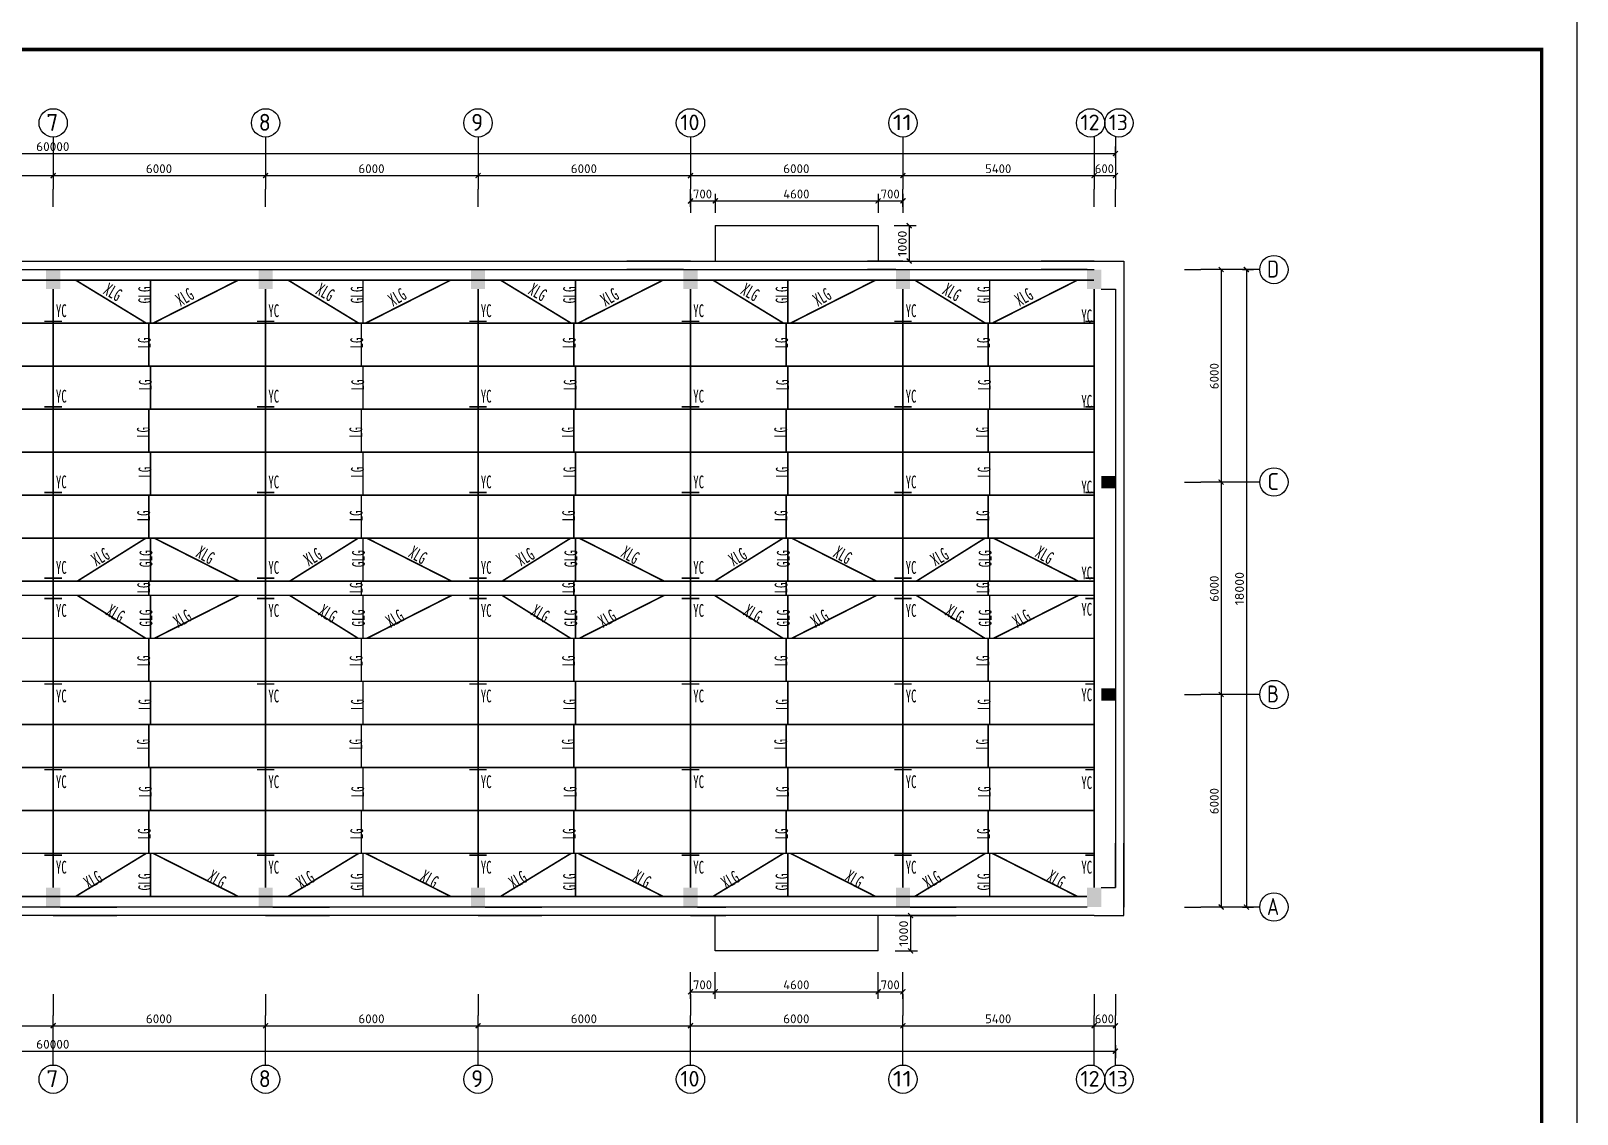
# Model space of a CAD drawing. Header units: millimetres. Extents: x 1442233 to 1526333, y -21810 to 275190.
# Drawn here: x 1482665 to 1526333, y 125331 to 155915 of the extents above; entities that cross this region are included whole.
import ezdxf
from ezdxf.enums import TextEntityAlignment as Align

# ---------------------------------------------------------------- set-up
doc = ezdxf.new("R2010")
doc.units = ezdxf.units.MM
doc.header["$LTSCALE"] = 1500
doc.linetypes.add('2', pattern=[37.999999, 29.999999, -3, 2, -3])
for name, color, linetype in [('1', 7, 'Continuous'), ('PUB_TITLE', 4, 'Continuous'), ('中文', 2, 'Continuous'), ('墙线__粗线', 7, 'Continuous'), ('尺寸线及数字', 253, 'Continuous'), ('层10104', 2, 'Continuous'), ('层411', 253, 'Continuous'), ('轴线__尺寸数字', 94, 'Continuous'), ('轴线__点划线', 94, '2'), ('轴线__轴线号和轴圈', 94, 'Continuous')]:
    doc.layers.add(name, color=color, linetype=linetype)
doc.styles.add('HZ', font='', dxfattribs={"width": 0.7, "height": 5})
doc.styles.get("Standard").update_dxf_attribs({"font": 'TSSDENG', "width": 0.75, "bigfont": 'TSSDCHN'})
doc.styles.get('HZ').set_extended_font_data('SimSun')

# ---------------------------------------------------------------- blocks, each defined once
blk = doc.blocks.new('1234')
at = {"layer": 'PUB_TITLE'}
blk.add_lwpolyline([(1825234, 779394), (1909334, 779394), (1909334, 838794), (1825234, 838794)], close=True, dxfattribs=at)
at = {"layer": 'PUB_TITLE', "const_width": 100}
blk.add_lwpolyline([(1827734, 780394), (1908334, 780394), (1908334, 837794), (1827734, 837794)], close=True, dxfattribs=at)

msp = doc.modelspace()

# ---------------------------------------------------------------- linework, layer by layer
at = {"layer": '中文'}
for p, q in [((1501993, 150417), (1501993, 149417)), ((1506593, 150417), (1506593, 149417)), ((1501993, 129937), (1501993, 130937)), ((1506593, 129937), (1506593, 130937))]:
    msp.add_line(p, q, dxfattribs=at)
at = {"layer": '墙线__粗线'}
for p, q in [((1501993, 150417), (1506593, 150417)), ((1453893, 149417), (1512693, 149417)), ((1501293, 149417), (1499493, 149417)), ((1501293, 149417), (1502293, 149417)), ((1507293, 149417), (1506293, 149417)), ((1507293, 149417), (1508793, 149417)), ((1512693, 149417), (1511193, 149417)), ((1512693, 149417), (1513533, 149417)), ((1513533, 149417), (1513533, 131177)), ((1454093, 149177), (1512693, 149177)), ((1501093, 149177), (1499493, 149177)), ((1501493, 149177), (1502293, 149177)), ((1507093, 149177), (1506293, 149177)), ((1507493, 149177), (1508793, 149177)), ((1512493, 149177), (1511193, 149177)), ((1512893, 148627), (1513293, 148627)), ((1513293, 148627), (1513293, 131727)), ((1513293, 131727), (1513293, 132977)), ((1513533, 130937), (1513533, 132977)), ((1512893, 131727), (1513293, 131727)), ((1512493, 131177), (1453893, 131177)), ((1483093, 131177), (1481493, 131177)), ((1483493, 131177), (1485093, 131177)), ((1489093, 131177), (1487493, 131177)), ((1489493, 131177), (1491093, 131177)), ((1495093, 131177), (1493493, 131177)), ((1495493, 131177), (1497093, 131177)), ((1501093, 131177), (1499493, 131177)), ((1501493, 131177), (1502293, 131177)), ((1507093, 131177), (1506293, 131177)), ((1507493, 131177), (1508793, 131177)), ((1512693, 130937), (1453893, 130937)), ((1483293, 130937), (1481493, 130937)), ((1483293, 130937), (1485093, 130937)), ((1489293, 130937), (1487493, 130937)), ((1489293, 130937), (1491093, 130937)), ((1495293, 130937), (1493493, 130937)), ((1495293, 130937), (1497093, 130937)), ((1501293, 130937), (1499493, 130937)), ((1501293, 130937), (1502293, 130937)), ((1507293, 130937), (1506293, 130937)), ((1507293, 130937), (1508793, 130937)), ((1512693, 130937), (1513533, 130937)), ((1506593, 129937), (1501993, 129937))]:
    msp.add_line(p, q, dxfattribs=at)
at = {"layer": '尺寸线及数字'}
for p, q in [((1501293, 151314), (1501293, 150780)), ((1501293, 151114), (1501993, 151114)), ((1501993, 151314), (1501993, 150780)), ((1501993, 151314), (1501993, 150780)), ((1501993, 151114), (1506593, 151114)), ((1501993, 151114), (1506593, 151114)), ((1506593, 151314), (1506593, 150780)), ((1506593, 151114), (1507293, 151114)), ((1507293, 151314), (1507293, 150780)), ((1507041, 150417), (1507669, 150417)), ((1507469, 150417), (1507469, 149417)), ((1507041, 149417), (1507669, 149417)), ((1516879, 149177), (1517194, 149177)), ((1516994, 149177), (1516994, 131177)), ((1516879, 131177), (1517194, 131177)), ((1507075, 130937), (1507708, 130937)), ((1507508, 130937), (1507508, 129937)), ((1507075, 129937), (1507708, 129937)), ((1501293, 128585), (1501293, 129338)), ((1501993, 128585), (1501993, 129338)), ((1506593, 128585), (1506593, 129338)), ((1507293, 128585), (1507293, 129338)), ((1501293, 128785), (1501993, 128785)), ((1501993, 128785), (1506593, 128785)), ((1506593, 128785), (1507293, 128785))]:
    msp.add_line(p, q, dxfattribs=at)
at = {"layer": '尺寸线及数字', "const_width": 36}
for points in [[(1501223, 151044), (1501364, 151185)], [(1501923, 151044), (1502064, 151185)], [(1501923, 151044), (1502064, 151185)], [(1506523, 151044), (1506664, 151185)], [(1507223, 151044), (1507364, 151185)], [(1507540, 150347), (1507398, 150488)], [(1507540, 149347), (1507398, 149488)], [(1517064, 149107), (1516923, 149248)], [(1507579, 130867), (1507438, 131008)], [(1517064, 131107), (1516923, 131248)], [(1507579, 129867), (1507438, 130008)], [(1501223, 128714), (1501364, 128856)], [(1501923, 128714), (1502064, 128856)], [(1506523, 128714), (1506664, 128856)], [(1507223, 128714), (1507364, 128856)]]:
    msp.add_lwpolyline(points, dxfattribs=at)
at = {"layer": '层10104', "const_width": 45}
for points in [[(1454093, 148877), (1512693, 148877)], [(1483293, 148627), (1483293, 131727)], [(1483930, 148877), (1485921, 147663)], [(1486043, 148877), (1486043, 147663)], [(1486117, 147663), (1488517, 148877)], [(1489293, 148627), (1489293, 131727)], [(1489930, 148877), (1491921, 147663)], [(1492043, 148877), (1492043, 147663)], [(1492117, 147663), (1494517, 148877)], [(1495293, 148627), (1495293, 131727)], [(1495930, 148877), (1497921, 147663)], [(1498043, 148877), (1498043, 147663)], [(1498117, 147663), (1500517, 148877)], [(1501293, 148627), (1501293, 131727)], [(1501930, 148877), (1503921, 147663)], [(1504043, 148877), (1504043, 147663)], [(1504117, 147663), (1506517, 148877)], [(1507293, 148627), (1507293, 131727)], [(1507630, 148877), (1509621, 147663)], [(1509743, 148877), (1509743, 147663)], [(1509817, 147663), (1512217, 148877)], [(1512693, 148627), (1512693, 131727)], [(1453893, 147663), (1512693, 147663)], [(1483293, 147715), (1483047, 147715)], [(1483293, 147715), (1483540, 147715)], [(1485997, 147663), (1485997, 146449)], [(1489293, 147715), (1489047, 147715)], [(1489293, 147715), (1489540, 147715)], [(1491997, 147663), (1491997, 146449)], [(1495293, 147715), (1495047, 147715)], [(1495293, 147715), (1495540, 147715)], [(1497997, 147663), (1497997, 146449)], [(1501293, 147715), (1501047, 147715)], [(1501293, 147715), (1501540, 147715)], [(1503997, 147663), (1503997, 146449)], [(1507293, 147715), (1507047, 147715)], [(1507293, 147715), (1507540, 147715)], [(1509697, 147663), (1509697, 146449)], [(1512693, 147715), (1512447, 147715)], [(1453893, 146449), (1512693, 146449)], [(1486043, 146449), (1486043, 145234)], [(1492043, 146449), (1492043, 145234)], [(1498043, 146449), (1498043, 145234)], [(1504043, 146449), (1504043, 145234)], [(1509743, 146449), (1509743, 145234)], [(1453893, 145234), (1512693, 145234)], [(1483293, 145300), (1483047, 145300)], [(1483293, 145300), (1483540, 145300)], [(1485997, 145234), (1485997, 144020)], [(1489293, 145300), (1489047, 145300)], [(1489293, 145300), (1489540, 145300)], [(1491997, 145234), (1491997, 144020)], [(1495293, 145300), (1495047, 145300)], [(1495293, 145300), (1495540, 145300)], [(1497997, 145234), (1497997, 144020)], [(1501293, 145300), (1501047, 145300)], [(1501293, 145300), (1501540, 145300)], [(1503997, 145234), (1503997, 144020)], [(1507293, 145300), (1507047, 145300)], [(1507293, 145300), (1507540, 145300)], [(1509697, 145234), (1509697, 144020)], [(1512693, 145300), (1512447, 145300)], [(1453893, 144020), (1512693, 144020)], [(1486043, 144020), (1486043, 142806)], [(1492043, 144020), (1492043, 142806)], [(1498043, 144020), (1498043, 142806)], [(1504043, 144020), (1504043, 142806)], [(1509743, 144020), (1509743, 142806)], [(1453893, 142806), (1512693, 142806)], [(1483293, 142880), (1483047, 142880)], [(1483293, 142880), (1483540, 142880)], [(1485997, 142806), (1485997, 141592)], [(1489293, 142880), (1489047, 142880)], [(1489293, 142880), (1489540, 142880)], [(1491997, 142806), (1491997, 141592)], [(1495293, 142880), (1495047, 142880)], [(1495293, 142880), (1495540, 142880)], [(1497997, 142806), (1497997, 141592)], [(1501293, 142880), (1501047, 142880)], [(1501293, 142880), (1501540, 142880)], [(1503997, 142806), (1503997, 141592)], [(1507293, 142880), (1507047, 142880)], [(1507293, 142880), (1507540, 142880)], [(1509697, 142806), (1509697, 141592)], [(1512693, 142880), (1512447, 142880)], [(1453893, 141592), (1512693, 141592)], [(1483972, 140377), (1485909, 141592)], [(1486043, 141592), (1486043, 140377)], [(1486152, 141592), (1488549, 140377)], [(1489972, 140377), (1491909, 141592)], [(1492043, 141592), (1492043, 140377)], [(1492152, 141592), (1494549, 140377)], [(1495972, 140377), (1497909, 141592)], [(1498043, 141592), (1498043, 140377)], [(1498152, 141592), (1500549, 140377)], [(1501972, 140377), (1503909, 141592)], [(1504043, 141592), (1504043, 140377)], [(1504152, 141592), (1506549, 140377)], [(1507672, 140377), (1509609, 141592)], [(1509743, 141592), (1509743, 140377)], [(1509852, 141592), (1512249, 140377)], [(1453893, 140377), (1512693, 140377)], [(1483293, 140465), (1483047, 140465)], [(1483293, 140465), (1483540, 140465)], [(1485997, 139977), (1485997, 140377)], [(1489293, 140465), (1489047, 140465)], [(1489293, 140465), (1489540, 140465)], [(1491997, 139977), (1491997, 140377)], [(1495293, 140465), (1495047, 140465)], [(1495293, 140465), (1495540, 140465)], [(1497997, 139977), (1497997, 140377)], [(1501293, 140465), (1501047, 140465)], [(1501293, 140465), (1501540, 140465)], [(1503997, 139977), (1503997, 140377)], [(1507293, 140465), (1507047, 140465)], [(1507293, 140465), (1507540, 140465)], [(1509697, 139977), (1509697, 140377)], [(1512693, 140465), (1512447, 140465)], [(1453893, 139977), (1512693, 139977)], [(1483293, 139890), (1483047, 139890)], [(1483293, 139890), (1483540, 139890)], [(1483972, 139977), (1485909, 138763)], [(1486043, 138763), (1486043, 139977)], [(1486152, 138763), (1488549, 139977)], [(1489293, 139890), (1489047, 139890)], [(1489293, 139890), (1489540, 139890)], [(1489972, 139977), (1491909, 138763)], [(1492043, 138763), (1492043, 139977)], [(1492152, 138763), (1494549, 139977)], [(1495293, 139890), (1495047, 139890)], [(1495293, 139890), (1495540, 139890)], [(1495972, 139977), (1497909, 138763)], [(1498043, 138763), (1498043, 139977)], [(1498152, 138763), (1500549, 139977)], [(1501293, 139890), (1501047, 139890)], [(1501293, 139890), (1501540, 139890)], [(1501972, 139977), (1503909, 138763)], [(1504043, 138763), (1504043, 139977)], [(1504152, 138763), (1506549, 139977)], [(1507293, 139890), (1507047, 139890)], [(1507293, 139890), (1507540, 139890)], [(1507672, 139977), (1509609, 138763)], [(1509743, 138763), (1509743, 139977)], [(1509852, 138763), (1512249, 139977)], [(1512693, 139890), (1512447, 139890)], [(1453893, 138763), (1512693, 138763)], [(1485997, 137549), (1485997, 138763)], [(1491997, 137549), (1491997, 138763)], [(1497997, 137549), (1497997, 138763)], [(1503997, 137549), (1503997, 138763)], [(1509697, 137549), (1509697, 138763)], [(1453893, 137549), (1512693, 137549)], [(1486043, 136334), (1486043, 137549)], [(1492043, 136334), (1492043, 137549)], [(1498043, 136334), (1498043, 137549)], [(1504043, 136334), (1504043, 137549)], [(1509743, 136334), (1509743, 137549)], [(1483293, 137475), (1483047, 137475)], [(1483293, 137475), (1483540, 137475)], [(1489293, 137475), (1489047, 137475)], [(1489293, 137475), (1489540, 137475)], [(1495293, 137475), (1495047, 137475)], [(1495293, 137475), (1495540, 137475)], [(1501293, 137475), (1501047, 137475)], [(1501293, 137475), (1501540, 137475)], [(1507293, 137475), (1507047, 137475)], [(1507293, 137475), (1507540, 137475)], [(1512693, 137475), (1512447, 137475)], [(1453893, 136334), (1512693, 136334)], [(1485997, 135120), (1485997, 136334)], [(1491997, 135120), (1491997, 136334)], [(1497997, 135120), (1497997, 136334)], [(1503997, 135120), (1503997, 136334)], [(1509697, 135120), (1509697, 136334)], [(1453893, 135120), (1512693, 135120)], [(1483293, 135055), (1483047, 135055)], [(1483293, 135055), (1483540, 135055)], [(1486043, 133906), (1486043, 135120)], [(1489293, 135055), (1489047, 135055)], [(1489293, 135055), (1489540, 135055)], [(1492043, 133906), (1492043, 135120)], [(1495293, 135055), (1495047, 135055)], [(1495293, 135055), (1495540, 135055)], [(1498043, 133906), (1498043, 135120)], [(1501293, 135055), (1501047, 135055)], [(1501293, 135055), (1501540, 135055)], [(1504043, 133906), (1504043, 135120)], [(1507293, 135055), (1507047, 135055)], [(1507293, 135055), (1507540, 135055)], [(1509743, 133906), (1509743, 135120)], [(1512693, 135055), (1512447, 135055)], [(1453893, 133906), (1512693, 133906)], [(1485997, 132692), (1485997, 133906)], [(1491997, 132692), (1491997, 133906)], [(1497997, 132692), (1497997, 133906)], [(1503997, 132692), (1503997, 133906)], [(1509697, 132692), (1509697, 133906)], [(1453893, 132692), (1512693, 132692)], [(1483293, 132640), (1483047, 132640)], [(1483293, 132640), (1483540, 132640)], [(1483930, 131477), (1485921, 132692)], [(1486043, 131477), (1486043, 132692)], [(1486117, 132692), (1488517, 131477)], [(1489293, 132640), (1489047, 132640)], [(1489293, 132640), (1489540, 132640)], [(1489930, 131477), (1491921, 132692)], [(1492043, 131477), (1492043, 132692)], [(1492117, 132692), (1494517, 131477)], [(1495293, 132640), (1495047, 132640)], [(1495293, 132640), (1495540, 132640)], [(1495930, 131477), (1497921, 132692)], [(1498043, 131477), (1498043, 132692)], [(1498117, 132692), (1500517, 131477)], [(1501293, 132640), (1501047, 132640)], [(1501293, 132640), (1501540, 132640)], [(1501930, 131477), (1503921, 132692)], [(1504043, 131477), (1504043, 132692)], [(1504117, 132692), (1506517, 131477)], [(1507293, 132640), (1507047, 132640)], [(1507293, 132640), (1507540, 132640)], [(1507630, 131477), (1509621, 132692)], [(1509743, 131477), (1509743, 132692)], [(1509817, 132692), (1512217, 131477)], [(1512693, 132640), (1512447, 132640)], [(1512493, 131477), (1453893, 131477)]]:
    msp.add_lwpolyline(points, dxfattribs=at)
at = {"layer": '层411'}
for points in [[(1483093, 149177), (1483493, 149177), (1483093, 148627), (1483493, 148627)], [(1489093, 149177), (1489493, 149177), (1489093, 148627), (1489493, 148627)], [(1495093, 149177), (1495493, 149177), (1495093, 148627), (1495493, 148627)], [(1501093, 149177), (1501493, 149177), (1501093, 148627), (1501493, 148627)], [(1507093, 149177), (1507493, 149177), (1507093, 148627), (1507493, 148627)], [(1512493, 149177), (1512893, 149177), (1512493, 148627), (1512893, 148627)], [(1512893, 143002), (1512893, 143352), (1513293, 143002), (1513293, 143352)], [(1512893, 137002), (1512893, 137352), (1513293, 137002), (1513293, 137352)], [(1483093, 131727), (1483493, 131727), (1483093, 131177), (1483493, 131177)], [(1489093, 131727), (1489493, 131727), (1489093, 131177), (1489493, 131177)], [(1495093, 131727), (1495493, 131727), (1495093, 131177), (1495493, 131177)], [(1501093, 131727), (1501493, 131727), (1501093, 131177), (1501493, 131177)], [(1507093, 131727), (1507493, 131727), (1507093, 131177), (1507493, 131177)], [(1512493, 131727), (1512893, 131727), (1512493, 131177), (1512893, 131177)]]:
    msp.add_solid(points, dxfattribs=at)
at = {"layer": '轴线__尺寸数字'}
for p, q in [((1453293, 152453), (1513293, 152453)), ((1513293, 152330), (1513293, 152653)), ((1477293, 151829), (1483293, 151829)), ((1483293, 151819), (1483293, 151829)), ((1483293, 151829), (1489293, 151829)), ((1483293, 151819), (1483293, 151829)), ((1489293, 151819), (1489293, 151829)), ((1489293, 151829), (1495293, 151829)), ((1489293, 151819), (1489293, 151829)), ((1495293, 151819), (1495293, 151829)), ((1495293, 151829), (1501293, 151829)), ((1495293, 151819), (1495293, 151829)), ((1501293, 151819), (1501293, 151829)), ((1501293, 151829), (1507293, 151829)), ((1501293, 151819), (1501293, 151829)), ((1507293, 151819), (1507293, 151829)), ((1507293, 151829), (1512693, 151829)), ((1507293, 151819), (1507293, 151829)), ((1512693, 151819), (1512693, 151829)), ((1512693, 151829), (1513293, 151829)), ((1512693, 151819), (1512693, 151829)), ((1513293, 151819), (1513293, 151829)), ((1516270, 149177), (1516280, 149177)), ((1516280, 149177), (1516280, 143177)), ((1516270, 143177), (1516280, 143177)), ((1516270, 143177), (1516280, 143177)), ((1516280, 143177), (1516280, 137177)), ((1516270, 137177), (1516280, 137177)), ((1516270, 137177), (1516280, 137177)), ((1516280, 137177), (1516280, 131177)), ((1516270, 131177), (1516280, 131177)), ((1477293, 127825), (1483293, 127825)), ((1483293, 127815), (1483293, 127825)), ((1483293, 127825), (1489293, 127825)), ((1483293, 127815), (1483293, 127825)), ((1489293, 127815), (1489293, 127825)), ((1489293, 127825), (1495293, 127825)), ((1489293, 127815), (1489293, 127825)), ((1495293, 127815), (1495293, 127825)), ((1495293, 127825), (1501293, 127825)), ((1495293, 127815), (1495293, 127825)), ((1501293, 127815), (1501293, 127825)), ((1501293, 127825), (1507293, 127825)), ((1501293, 127815), (1501293, 127825)), ((1507293, 127815), (1507293, 127825)), ((1507293, 127825), (1512693, 127825)), ((1507293, 127815), (1507293, 127825)), ((1512693, 127815), (1512693, 127825)), ((1512693, 127825), (1513293, 127825)), ((1512693, 127815), (1512693, 127825)), ((1513293, 127815), (1513293, 127825)), ((1453293, 127107), (1513293, 127107)), ((1513293, 127274), (1513293, 126907))]:
    msp.add_line(p, q, dxfattribs=at)
at = {"layer": '轴线__尺寸数字', "const_width": 36}
for points in [[(1513223, 152382), (1513364, 152523)], [(1483223, 151759), (1483363, 151899)], [(1483223, 151759), (1483363, 151899)], [(1489223, 151759), (1489363, 151899)], [(1489223, 151759), (1489363, 151899)], [(1495223, 151759), (1495363, 151899)], [(1495223, 151759), (1495363, 151899)], [(1501223, 151759), (1501363, 151899)], [(1501223, 151759), (1501363, 151899)], [(1507223, 151759), (1507363, 151899)], [(1507223, 151759), (1507363, 151899)], [(1512623, 151759), (1512763, 151899)], [(1512623, 151759), (1512763, 151899)], [(1513223, 151759), (1513363, 151899)], [(1516350, 149107), (1516210, 149247)], [(1516350, 143107), (1516210, 143247)], [(1516350, 143107), (1516210, 143247)], [(1516350, 137107), (1516210, 137247)], [(1516350, 137107), (1516210, 137247)], [(1516350, 131107), (1516210, 131247)], [(1483223, 127755), (1483363, 127895)], [(1483223, 127755), (1483363, 127895)], [(1489223, 127755), (1489363, 127895)], [(1489223, 127755), (1489363, 127895)], [(1495223, 127755), (1495363, 127895)], [(1495223, 127755), (1495363, 127895)], [(1501223, 127755), (1501363, 127895)], [(1501223, 127755), (1501363, 127895)], [(1507223, 127755), (1507363, 127895)], [(1507223, 127755), (1507363, 127895)], [(1512623, 127755), (1512763, 127895)], [(1512623, 127755), (1512763, 127895)], [(1513223, 127755), (1513363, 127895)], [(1513223, 127036), (1513364, 127178)]]:
    msp.add_lwpolyline(points, dxfattribs=at)
at = {"layer": '轴线__点划线'}
for p, q in [((1483293, 152919), (1483293, 151819)), ((1489293, 152919), (1489293, 151819)), ((1495293, 152919), (1495293, 151819)), ((1501293, 152919), (1501293, 151819)), ((1507293, 152919), (1507293, 151819)), ((1512693, 152919), (1512693, 151819)), ((1513293, 152919), (1513293, 151819)), ((1483293, 151819), (1483293, 151444)), ((1483293, 151819), (1483293, 151444)), ((1489293, 151819), (1489293, 151444)), ((1489293, 151819), (1489293, 151444)), ((1495293, 151819), (1495293, 151444)), ((1495293, 151819), (1495293, 151444)), ((1501293, 151819), (1501293, 151444)), ((1501293, 151819), (1501293, 151444)), ((1507293, 151819), (1507293, 151444)), ((1507293, 151819), (1507293, 151444)), ((1512693, 151819), (1512693, 151444)), ((1512693, 151819), (1512693, 151444)), ((1513293, 151819), (1513293, 151444)), ((1513293, 151819), (1513293, 151444)), ((1483293, 150947), (1483293, 151444)), ((1489293, 150947), (1489293, 151444)), ((1495293, 150947), (1495293, 151444)), ((1501293, 150947), (1501293, 151444)), ((1507293, 150947), (1507293, 151444)), ((1512693, 150947), (1512693, 151444)), ((1513293, 150947), (1513293, 151444)), ((1515246, 149177), (1515708, 149177)), ((1516270, 149177), (1515708, 149177)), ((1516270, 149177), (1515708, 149177)), ((1517370, 149177), (1516270, 149177)), ((1515246, 143177), (1515708, 143177)), ((1516270, 143177), (1515708, 143177)), ((1516270, 143177), (1515708, 143177)), ((1517370, 143177), (1516270, 143177)), ((1515246, 137177), (1515708, 137177)), ((1516270, 137177), (1515708, 137177)), ((1516270, 137177), (1515708, 137177)), ((1517370, 137177), (1516270, 137177)), ((1515246, 131177), (1515708, 131177)), ((1516270, 131177), (1515708, 131177)), ((1516270, 131177), (1515708, 131177)), ((1517370, 131177), (1516270, 131177)), ((1483293, 128715), (1483293, 128115)), ((1489293, 128715), (1489293, 128115)), ((1495293, 128715), (1495293, 128115)), ((1501293, 128715), (1501293, 128115)), ((1507293, 128715), (1507293, 128115)), ((1512693, 128715), (1512693, 128115)), ((1513293, 128715), (1513293, 128115)), ((1483293, 127815), (1483293, 128115)), ((1483293, 127815), (1483293, 128115)), ((1489293, 127815), (1489293, 128115)), ((1489293, 127815), (1489293, 128115)), ((1495293, 127815), (1495293, 128115)), ((1495293, 127815), (1495293, 128115)), ((1501293, 127815), (1501293, 128115)), ((1501293, 127815), (1501293, 128115)), ((1507293, 127815), (1507293, 128115)), ((1507293, 127815), (1507293, 128115)), ((1512693, 127815), (1512693, 128115)), ((1512693, 127815), (1512693, 128115)), ((1513293, 127815), (1513293, 128115)), ((1513293, 127815), (1513293, 128115)), ((1483293, 126715), (1483293, 127815)), ((1489293, 126715), (1489293, 127815)), ((1495293, 126715), (1495293, 127815)), ((1501293, 126715), (1501293, 127815)), ((1507293, 126715), (1507293, 127815)), ((1512693, 126715), (1512693, 127815)), ((1513293, 126715), (1513293, 127815))]:
    msp.add_line(p, q, dxfattribs=at)
at = {"layer": '轴线__轴线号和轴圈'}
for centre in [(1483293, 153319), (1489293, 153319), (1495293, 153319), (1501293, 153319), (1507293, 153319), (1512593, 153319), (1513393, 153319), (1517770, 149177), (1517770, 143177), (1517770, 137177), (1517770, 131177), (1483293, 126315), (1489293, 126315), (1495293, 126315), (1501293, 126315), (1507293, 126315), (1512593, 126315), (1513393, 126315)]:
    msp.add_circle(centre, 400, dxfattribs=at)

# ---------------------------------------------------------------- block references
at = {"layer": '1'}
msp.add_blockref('1234', (-383001, -682404), dxfattribs=at)

# ---------------------------------------------------------------- texts
at = {"layer": '中文', "style": 'HZ'}
for s, rotation, width, p, p2 in [('XLG', 329.9999, 0.620988, (1484681, 148506), (1485098, 148265)), ('GLG', 90, 0.62099, (1486059, 148221), (1486059, 148702)), ('XLG', 30.0001, 0.620988, (1486889, 148124), (1487306, 148365)), ('XLG', 329.9999, 0.620988, (1490681, 148506), (1491098, 148265)), ('GLG', 90, 0.62099, (1492059, 148221), (1492059, 148702)), ('XLG', 30.0001, 0.620988, (1492889, 148124), (1493306, 148365)), ('XLG', 329.9999, 0.620988, (1496681, 148506), (1497098, 148265)), ('GLG', 90, 0.62099, (1498059, 148221), (1498059, 148702)), ('XLG', 30.0001, 0.620988, (1498889, 148124), (1499306, 148365)), ('XLG', 329.9999, 0.620988, (1502681, 148506), (1503098, 148265)), ('GLG', 90, 0.62099, (1504059, 148221), (1504059, 148702)), ('XLG', 30.0001, 0.620988, (1504889, 148124), (1505306, 148365)), ('XLG', 329.9999, 0.620988, (1508381, 148506), (1508798, 148265)), ('GLG', 90, 0.62099, (1509759, 148221), (1509759, 148702)), ('XLG', 30.0001, 0.620988, (1510589, 148124), (1511006, 148365)), ('LG', 90, 0.592763, (1486048, 146950), (1486048, 147256)), ('LG', 90, 0.592763, (1492048, 146950), (1492048, 147256)), ('LG', 90, 0.592763, (1498048, 146950), (1498048, 147256)), ('LG', 90, 0.592763, (1504048, 146950), (1504048, 147256)), ('LG', 90, 0.592763, (1509748, 146950), (1509748, 147256)), ('LG', 90, 0.592763, (1486075, 145763), (1486075, 146069)), ('LG', 90, 0.592763, (1492075, 145763), (1492075, 146069)), ('LG', 90, 0.592763, (1498075, 145763), (1498075, 146069)), ('LG', 90, 0.592763, (1504075, 145763), (1504075, 146069)), ('LG', 90, 0.592763, (1509775, 145763), (1509775, 146069)), ('LG', 90, 0.592763, (1486021, 144425), (1486021, 144731)), ('LG', 90, 0.592763, (1492021, 144425), (1492021, 144731)), ('LG', 90, 0.592763, (1498021, 144425), (1498021, 144731)), ('LG', 90, 0.592763, (1504021, 144425), (1504021, 144731)), ('LG', 90, 0.592763, (1509721, 144425), (1509721, 144731)), ('LG', 90, 0.592763, (1486066, 143301), (1486066, 143607)), ('LG', 90, 0.592763, (1492066, 143301), (1492066, 143607)), ('LG', 90, 0.592763, (1498066, 143301), (1498066, 143607)), ('LG', 90, 0.592763, (1504066, 143301), (1504066, 143607)), ('LG', 90, 0.592763, (1509766, 143301), (1509766, 143607)), ('LG', 90, 0.592763, (1486030, 142070), (1486030, 142376)), ('LG', 90, 0.592763, (1492030, 142070), (1492030, 142376)), ('LG', 90, 0.592763, (1498030, 142070), (1498030, 142376)), ('LG', 90, 0.592763, (1504030, 142070), (1504030, 142376)), ('LG', 90, 0.592763, (1509730, 142070), (1509730, 142376)), ('XLG', 29.9994, 0.621001, (1484506, 140788), (1484923, 141028)), ('GLG', 90, 0.62099, (1486095, 140771), (1486095, 141252)), ('XLG', 330.0006, 0.621001, (1487296, 141083), (1487713, 140842)), ('XLG', 29.9994, 0.621001, (1490506, 140788), (1490923, 141028)), ('GLG', 90, 0.62099, (1492095, 140771), (1492095, 141252)), ('XLG', 330.0006, 0.621001, (1493296, 141083), (1493713, 140842)), ('XLG', 29.9994, 0.621001, (1496506, 140788), (1496923, 141028)), ('GLG', 90, 0.62099, (1498095, 140771), (1498095, 141252)), ('XLG', 330.0006, 0.621001, (1499296, 141083), (1499713, 140842)), ('XLG', 29.9994, 0.621001, (1502506, 140788), (1502923, 141028)), ('GLG', 90, 0.62099, (1504095, 140771), (1504095, 141252)), ('XLG', 330.0006, 0.621001, (1505296, 141083), (1505713, 140842)), ('XLG', 29.9994, 0.621001, (1508206, 140788), (1508623, 141028)), ('GLG', 90, 0.62099, (1509795, 140771), (1509795, 141252)), ('XLG', 330.0006, 0.621001, (1510996, 141083), (1511413, 140842)), ('LG', 90, 0.592763, (1486032, 140032), (1486032, 140338)), ('LG', 90, 0.592763, (1492032, 140032), (1492032, 140338)), ('LG', 90, 0.592763, (1498032, 140032), (1498032, 140338)), ('LG', 90, 0.592763, (1504032, 140032), (1504032, 140338)), ('LG', 90, 0.592763, (1509732, 140032), (1509732, 140338)), ('XLG', 329.9999, 0.620988, (1484756, 139433), (1485172, 139192)), ('XLG', 329.9999, 0.620988, (1490756, 139433), (1491172, 139192)), ('XLG', 329.9999, 0.620988, (1496756, 139433), (1497172, 139192)), ('XLG', 329.9999, 0.620988, (1502756, 139433), (1503172, 139192)), ('XLG', 329.9999, 0.620988, (1508456, 139433), (1508872, 139192)), ('GLG', 90, 0.62099, (1486095, 139094), (1486095, 139575)), ('XLG', 29.9994, 0.621001, (1486822, 139049), (1487239, 139289)), ('GLG', 90, 0.62099, (1492095, 139094), (1492095, 139575)), ('XLG', 29.9994, 0.621001, (1492822, 139049), (1493239, 139289)), ('GLG', 90, 0.62099, (1498095, 139094), (1498095, 139575)), ('XLG', 29.9994, 0.621001, (1498822, 139049), (1499239, 139289)), ('GLG', 90, 0.62099, (1504095, 139094), (1504095, 139575)), ('XLG', 29.9994, 0.621001, (1504822, 139049), (1505239, 139289)), ('GLG', 90, 0.62099, (1509795, 139094), (1509795, 139575)), ('XLG', 29.9994, 0.621001, (1510522, 139049), (1510939, 139289)), ('LG', 90, 0.592763, (1486030, 137970), (1486030, 138276)), ('LG', 90, 0.592763, (1492030, 137970), (1492030, 138276)), ('LG', 90, 0.592763, (1498030, 137970), (1498030, 138276)), ('LG', 90, 0.592763, (1504030, 137970), (1504030, 138276)), ('LG', 90, 0.592763, (1509730, 137970), (1509730, 138276)), ('LG', 90, 0.592763, (1486066, 136739), (1486066, 137045)), ('LG', 90, 0.592763, (1492066, 136739), (1492066, 137045)), ('LG', 90, 0.592763, (1498066, 136739), (1498066, 137045)), ('LG', 90, 0.592763, (1504066, 136739), (1504066, 137045)), ('LG', 90, 0.592763, (1509766, 136739), (1509766, 137045)), ('LG', 90, 0.592763, (1486021, 135615), (1486021, 135921)), ('LG', 90, 0.592763, (1492021, 135615), (1492021, 135921)), ('LG', 90, 0.592763, (1498021, 135615), (1498021, 135921)), ('LG', 90, 0.592763, (1504021, 135615), (1504021, 135921)), ('LG', 90, 0.592763, (1509721, 135615), (1509721, 135921)), ('LG', 90, 0.592763, (1486075, 134276), (1486075, 134583)), ('LG', 90, 0.592763, (1492075, 134276), (1492075, 134583)), ('LG', 90, 0.592763, (1498075, 134276), (1498075, 134583)), ('LG', 90, 0.592763, (1504075, 134276), (1504075, 134583)), ('LG', 90, 0.592763, (1509775, 134276), (1509775, 134583)), ('LG', 90, 0.592763, (1486048, 133090), (1486048, 133396)), ('LG', 90, 0.592763, (1492048, 133090), (1492048, 133396)), ('LG', 90, 0.592763, (1498048, 133090), (1498048, 133396)), ('LG', 90, 0.592763, (1504048, 133090), (1504048, 133396)), ('LG', 90, 0.592763, (1509748, 133090), (1509748, 133396)), ('XLG', 29.9994, 0.621001, (1484296, 131670), (1484713, 131911)), ('GLG', 90, 0.62099, (1486059, 131644), (1486059, 132125)), ('XLG', 329.9999, 0.620988, (1487622, 131933), (1488039, 131693)), ('XLG', 29.9994, 0.621001, (1490296, 131670), (1490713, 131911)), ('GLG', 90, 0.62099, (1492059, 131644), (1492059, 132125)), ('XLG', 329.9999, 0.620988, (1493622, 131933), (1494039, 131693)), ('XLG', 29.9994, 0.621001, (1496296, 131670), (1496713, 131911)), ('GLG', 90, 0.62099, (1498059, 131644), (1498059, 132125)), ('XLG', 329.9999, 0.620988, (1499622, 131933), (1500039, 131693)), ('XLG', 29.9994, 0.621001, (1502296, 131670), (1502713, 131911)), ('GLG', 90, 0.62099, (1504059, 131644), (1504059, 132125)), ('XLG', 329.9999, 0.620988, (1505622, 131933), (1506039, 131693)), ('XLG', 29.9994, 0.621001, (1507996, 131670), (1508413, 131911)), ('GLG', 90, 0.62099, (1509759, 131644), (1509759, 132125)), ('XLG', 330.0006, 0.621001, (1511322, 131933), (1511739, 131693))]:
    msp.add_text(s, height=361.2, rotation=rotation, dxfattribs=dict(at, width=width)).set_placement(p, p2, align=Align.FIT)
at = {"layer": '中文', "style": 'HZ', "width": 0.592763}
for p, p2 in [((1483370, 147835), (1483676, 147835)), ((1489370, 147835), (1489676, 147835)), ((1495370, 147835), (1495676, 147835)), ((1501370, 147835), (1501676, 147835)), ((1507370, 147835), (1507676, 147835)), ((1512331, 147688), (1512637, 147688)), ((1483370, 145420), (1483676, 145420)), ((1489370, 145420), (1489676, 145420)), ((1495370, 145420), (1495676, 145420)), ((1501370, 145420), (1501676, 145420)), ((1507370, 145420), (1507676, 145420)), ((1512331, 145275), (1512637, 145275)), ((1483370, 143000), (1483676, 143000)), ((1489370, 143000), (1489676, 143000)), ((1495370, 143000), (1495676, 143000)), ((1501370, 143000), (1501676, 143000)), ((1507370, 143000), (1507676, 143000)), ((1512331, 142855), (1512637, 142855)), ((1483370, 140585), (1483676, 140585)), ((1489370, 140585), (1489676, 140585)), ((1495370, 140585), (1495676, 140585)), ((1501370, 140585), (1501676, 140585)), ((1507370, 140585), (1507676, 140585)), ((1512331, 140430), (1512637, 140430)), ((1512331, 139403), (1512637, 139403)), ((1483370, 139370), (1483676, 139370)), ((1489370, 139370), (1489676, 139370)), ((1495370, 139370), (1495676, 139370)), ((1501370, 139370), (1501676, 139370)), ((1507370, 139370), (1507676, 139370)), ((1483370, 136955), (1483676, 136955)), ((1489370, 136955), (1489676, 136955)), ((1495370, 136955), (1495676, 136955)), ((1501370, 136955), (1501676, 136955)), ((1507370, 136955), (1507676, 136955)), ((1512331, 136989), (1512637, 136989)), ((1483370, 134535), (1483676, 134535)), ((1489370, 134535), (1489676, 134535)), ((1495370, 134535), (1495676, 134535)), ((1501370, 134535), (1501676, 134535)), ((1507370, 134535), (1507676, 134535)), ((1512331, 134509), (1512637, 134509)), ((1483370, 132120), (1483676, 132120)), ((1489370, 132120), (1489676, 132120)), ((1495370, 132120), (1495676, 132120)), ((1501370, 132120), (1501676, 132120)), ((1507370, 132120), (1507676, 132120)), ((1512331, 132120), (1512637, 132120))]:
    msp.add_text('YC', height=361.2, dxfattribs=at).set_placement(p, p2, align=Align.FIT)
at = {"layer": '尺寸线及数字'}
for s, width, p, p2 in [('700', 1.040005, (1501363, 151184), (1501903, 151184)), ('4600', 1.040003, (1503913, 151184), (1504653, 151184)), ('4600', 1.040003, (1503913, 151184), (1504653, 151184)), ('700', 1.040005, (1506663, 151184), (1507203, 151184)), ('700', 1.040005, (1501363, 128855), (1501903, 128855)), ('4600', 1.040003, (1503913, 128855), (1504653, 128855)), ('700', 1.040005, (1506663, 128855), (1507203, 128855))]:
    msp.add_text(s, height=250, dxfattribs=dict(at, width=width)).set_placement(p, p2, align=Align.FIT)
for s, width, p, p2 in [('1000', 1.099428, (1507399, 149537), (1507399, 150277)), ('18000', 1.086222, (1516924, 139697), (1516924, 140637)), ('1000', 1.099432, (1507438, 130057), (1507438, 130797))]:
    msp.add_text(s, height=250, rotation=90, dxfattribs=dict(at, width=width)).set_placement(p, p2, align=Align.FIT)
at = {"layer": '轴线__尺寸数字'}
for s, width, p, p2 in [('60000', 1.040003, (1482813, 152523), (1483753, 152523)), ('6000', 1.040003, (1485913, 151899), (1486653, 151899)), ('6000', 1.040003, (1491913, 151899), (1492653, 151899)), ('6000', 1.040003, (1497913, 151899), (1498653, 151899)), ('6000', 1.040003, (1503913, 151899), (1504653, 151899)), ('5400', 1.040003, (1509613, 151899), (1510353, 151899)), ('600', 1.040005, (1512713, 151899), (1513253, 151899)), ('6000', 1.040003, (1485913, 127895), (1486653, 127895)), ('6000', 1.040003, (1491913, 127895), (1492653, 127895)), ('6000', 1.040003, (1497913, 127895), (1498653, 127895)), ('6000', 1.040003, (1503913, 127895), (1504653, 127895)), ('5400', 1.040003, (1509613, 127895), (1510353, 127895)), ('600', 1.040005, (1512713, 127895), (1513253, 127895)), ('60000', 1.040003, (1482813, 127177), (1483753, 127177))]:
    msp.add_text(s, height=250, dxfattribs=dict(at, width=width)).set_placement(p, p2, align=Align.FIT)
for width, p, p2 in [(1.040003, (1516210, 145797), (1516210, 146537)), (1.039999, (1516210, 139797), (1516210, 140537)), (1.039995, (1516210, 133797), (1516210, 134537))]:
    msp.add_text('6000', height=250, rotation=90, dxfattribs=dict(at, width=width)).set_placement(p, p2, align=Align.FIT)
at = {"layer": '轴线__轴线号和轴圈'}
for s, height, width, p, p2 in [('7', 480, 1.299994, (1483101, 153093), (1483437, 153093)), ('8', 480, 1.299994, (1489101, 153093), (1489437, 153093)), ('9', 480, 1.399994, (1495101, 153093), (1495437, 153093)), ('10', 440, 1.071504, (1501005, 153112), (1501549, 153112)), ('11', 440, 1.530719, (1507005, 153112), (1507549, 153112)), ('12', 440, 1.071528, (1512305, 153112), (1512849, 153112)), ('13', 440, 1.071528, (1513105, 153112), (1513649, 153112)), ('D', 480, 1.299994, (1517578, 148952), (1517914, 148952)), ('C', 480, 1.213328, (1517578, 142952), (1517914, 142952)), ('B', 480, 1.299994, (1517578, 136952), (1517914, 136952)), ('A', 480, 1.137495, (1517578, 130952), (1517914, 130952)), ('7', 480, 1.299994, (1483101, 126090), (1483437, 126090)), ('8', 480, 1.299994, (1489101, 126090), (1489437, 126090)), ('9', 480, 1.399994, (1495101, 126090), (1495437, 126090)), ('10', 440, 1.071504, (1501005, 126108), (1501549, 126108)), ('11', 440, 1.530719, (1507005, 126108), (1507549, 126108)), ('12', 440, 1.071528, (1512305, 126108), (1512849, 126108)), ('13', 440, 1.071528, (1513105, 126108), (1513649, 126108))]:
    msp.add_text(s, height=height, dxfattribs=dict(at, width=width)).set_placement(p, p2, align=Align.FIT)

doc.saveas('drawing.dxf')
